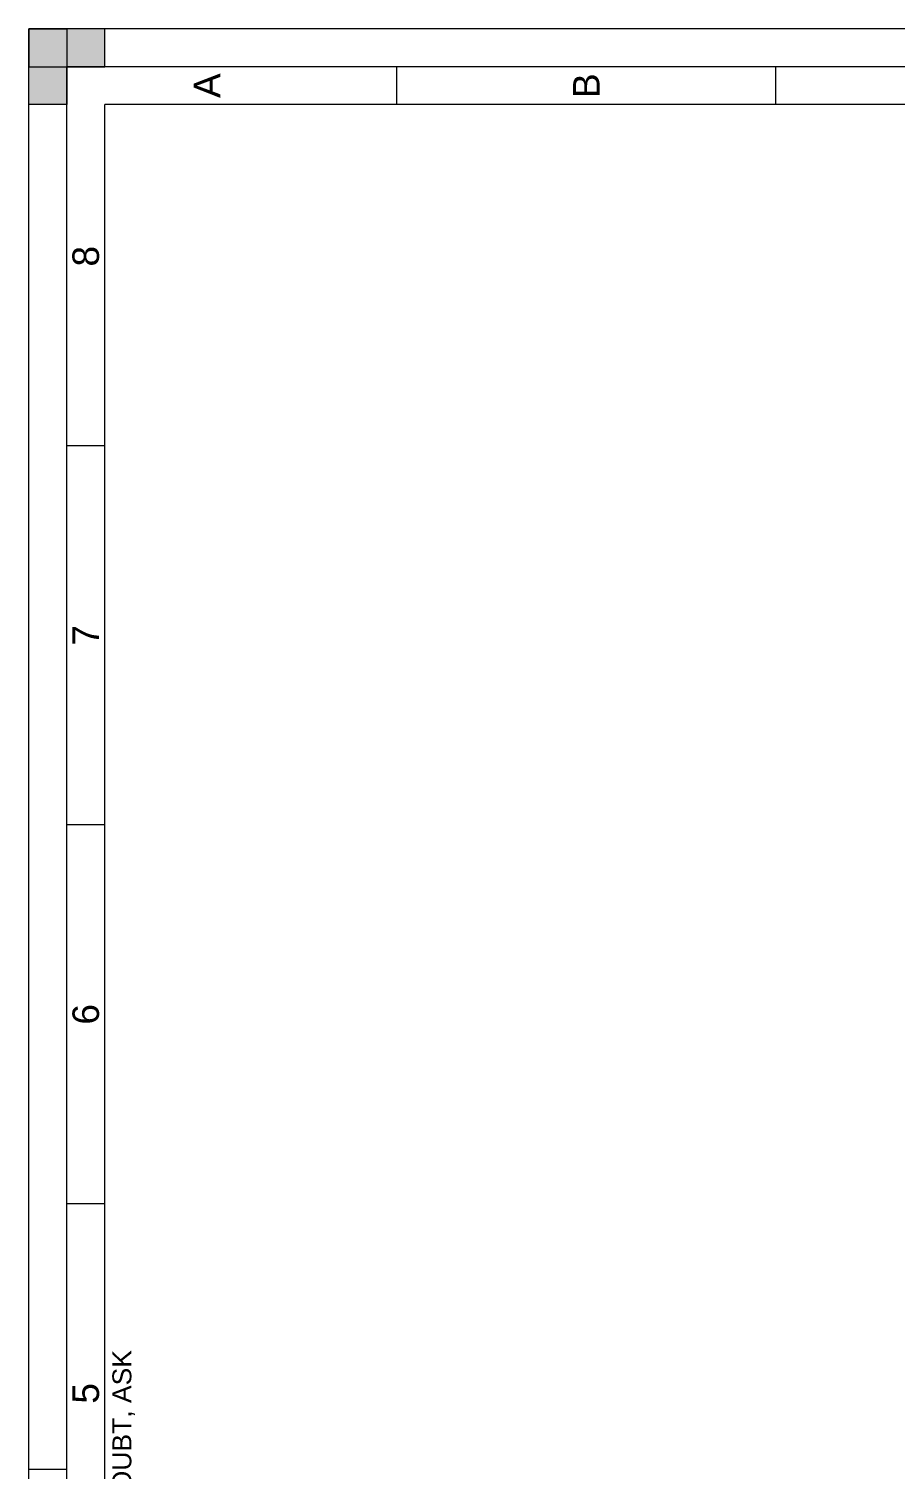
# Paper-space layout 'A3 - Portrait' of a CAD drawing. Header units: millimetres. Extents: x 0 to 297, y 0 to 420.
# Drawn here: x 0 to 114.2, y 230 to 420 of the extents above; entities that cross this region are included whole.
import ezdxf
from ezdxf.enums import TextEntityAlignment as Align

# ---------------------------------------------------------------- set-up
doc = ezdxf.new("R2010")
doc.units = ezdxf.units.MM
for name, color, linetype, lineweight in [('CDL_FRAME', 7, 'Continuous', 18), ('CDL_FRAME_GREEN', 3, 'Continuous', 18), ('CDL_FRAME_RED', 1, 'Continuous', 18), ('CDL_FRAME_YELLOW', 2, 'Continuous', 18)]:
    doc.layers.add(name, color=color, linetype=linetype, lineweight=lineweight)
doc.layers.add('CDL_TITLE_BLOCK', color=7, linetype='Continuous')
doc.styles.add('RHI_BORDER', font='arial.ttf')

# ---------------------------------------------------------------- blocks, each defined once
blk = doc.blocks.new('PORTRAIT_DINA3_FRAME_REV03_ISO5457')
at = {"layer": 'CDL_FRAME_GREEN'}
h = blk.add_hatch(color=256, dxfattribs=at)
h.dxf.hatch_style = 1
h.paths.add_polyline_path([(5, 415), (5, 420), (0, 420), (0, 415)])
h = blk.add_hatch(color=256, dxfattribs=at)
h.dxf.hatch_style = 1
h.paths.add_polyline_path([(10, 415), (10, 420), (5, 420), (5, 415)])
h = blk.add_hatch(color=256, dxfattribs=at)
h.dxf.hatch_style = 1
h.paths.add_polyline_path([(0, 415), (0, 410), (5, 410), (5, 415)])
at = {"layer": 'CDL_FRAME', "linetype": 'Continuous'}
for p in [(287, 410), (10, 20)]:
    blk.add_line(p, (10, 410), dxfattribs=at)
at = {"layer": 'CDL_FRAME_GREEN', "linetype": 'Continuous'}
for p, q in [((297, 420), (0, 420)), ((0, 0), (0, 420)), ((0, 230), (5, 230))]:
    blk.add_line(p, q, dxfattribs=at)
at = {"layer": 'CDL_FRAME_GREEN'}
for points in [[(10, 415), (10, 420), (0, 420), (0, 415)], [(5, 420), (5, 410), (0, 410), (0, 420)]]:
    blk.add_lwpolyline(points, close=True, dxfattribs=at)
at = {"layer": 'CDL_FRAME_RED', "linetype": 'Continuous'}
for p in [(5, 15), (292, 415)]:
    blk.add_line(p, (5, 415), dxfattribs=at)
at = {"layer": 'CDL_FRAME_YELLOW', "linetype": 'Continuous'}
for p, q in [((48.5, 410), (48.5, 415)), ((98.5, 410), (98.5, 415)), ((10, 365), (5, 365)), ((10, 315), (5, 315)), ((10, 265), (5, 265))]:
    blk.add_line(p, q, dxfattribs=at)
at = {"layer": 'CDL_FRAME_GREEN', "linetype": 'Continuous', "style": 'RHI_BORDER'}
for s, p in [('A', (23.5, 412.5)), ('B', (73.5, 412.5)), ('8', (7.5, 390)), ('7', (7.5, 340)), ('6', (7.5, 290)), ('5', (7.5, 240))]:
    blk.add_text(s, height=3.5, rotation=90, dxfattribs=at).set_placement(p, align=Align.MIDDLE_CENTER)
at = {"layer": 'CDL_FRAME_GREEN', "insert": (12.5, 216.9), "char_height": 2.5, "attachment_point": 5, "rotation": 90, "style": 'RHI_BORDER'}
blk.add_mtext_dynamic_manual_height_columns('{\\fArial|b0|i0|c0|p34;DO NOT SCALE  IF IN DOUBT, ASK}', width=60.0866, gutter_width=17.5, heights=[0], dxfattribs=at)

psp = doc.layouts.new('A3 - Portrait')

# ---------------------------------------------------------------- block references
at = {"layer": 'CDL_TITLE_BLOCK', "lineweight": 0}
psp.add_blockref('PORTRAIT_DINA3_FRAME_REV03_ISO5457', (0, 0), dxfattribs=at)

doc.saveas('drawing.dxf')
